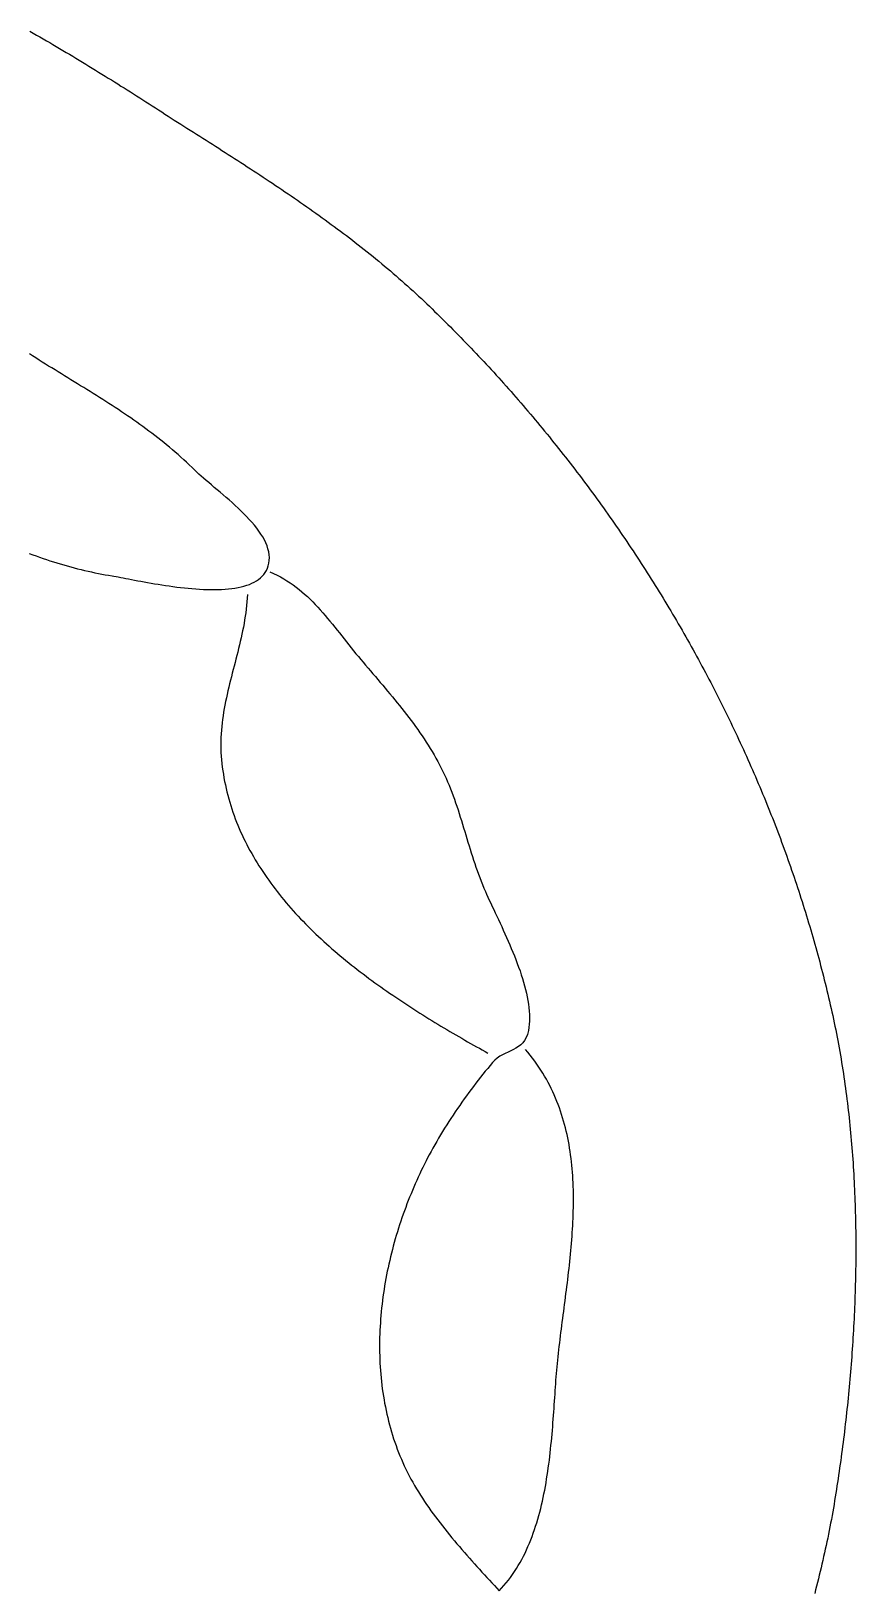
# Model space of a CAD drawing. Header units: millimetres. Extents: x 77 to 1225, y 196 to 1306.
# Drawn here: x 1005.7 to 1225, y 856.9 to 1272.2 of the extents above; entities that cross this region are included whole.
import ezdxf

# ---------------------------------------------------------------- set-up
doc = ezdxf.new("R2010")
doc.units = ezdxf.units.MM
doc.layers.add('0_0_0', color=3, linetype='Continuous')

msp = doc.modelspace()

# ---------------------------------------------------------------- linework, layer by layer
at = {"layer": '0_0_0'}
for points in [[(1005.27, 1272.16), (1006.16, 1271.66), (1007.04, 1271.16), (1007.93, 1270.66), (1008.81, 1270.15), (1009.69, 1269.64), (1010.58, 1269.13), (1011.45, 1268.62), (1012.33, 1268.1), (1013.21, 1267.59), (1014.08, 1267.07), (1014.96, 1266.55), (1015.83, 1266.03), (1016.7, 1265.51), (1017.57, 1264.99), (1018.43, 1264.47), (1019.3, 1263.94), (1020.16, 1263.42), (1021.02, 1262.89), (1021.88, 1262.37), (1022.74, 1261.84), (1023.59, 1261.31), (1024.45, 1260.78), (1025.3, 1260.25), (1026.15, 1259.72), (1027, 1259.2), (1027.84, 1258.67), (1028.68, 1258.14), (1029.53, 1257.6), (1030.36, 1257.07), (1031.2, 1256.54), (1032.04, 1256.01), (1032.87, 1255.48), (1033.7, 1254.96), (1034.53, 1254.43), (1035.35, 1253.9), (1036.18, 1253.37), (1037.01, 1252.83), (1037.85, 1252.3), (1038.69, 1251.76), (1039.53, 1251.22), (1040.37, 1250.69), (1041.21, 1250.15), (1042.05, 1249.62), (1042.89, 1249.08), (1043.73, 1248.55), (1044.57, 1248.01), (1045.42, 1247.48), (1046.26, 1246.94), (1047.1, 1246.41), (1047.95, 1245.87), (1048.79, 1245.33), (1049.63, 1244.8), (1050.48, 1244.26), (1051.32, 1243.72), (1052.17, 1243.19), (1053.01, 1242.65), (1053.86, 1242.11), (1054.7, 1241.57), (1055.55, 1241.03), (1056.39, 1240.49), (1057.23, 1239.95), (1058.08, 1239.41), (1058.92, 1238.87), (1059.76, 1238.32), (1060.61, 1237.78), (1061.45, 1237.23), (1062.29, 1236.69), (1063.13, 1236.14), (1063.97, 1235.59), (1064.81, 1235.04), (1065.65, 1234.49), (1066.49, 1233.94), (1067.33, 1233.39), (1068.17, 1232.83), (1069, 1232.28), (1069.84, 1231.72), (1070.67, 1231.16), (1071.51, 1230.6), (1072.34, 1230.04), (1073.17, 1229.48), (1074, 1228.91), (1074.83, 1228.35), (1075.66, 1227.78), (1076.48, 1227.21), (1077.31, 1226.64), (1078.13, 1226.06), (1078.95, 1225.49), (1079.78, 1224.91), (1080.59, 1224.33), (1081.41, 1223.75), (1082.23, 1223.16), (1083.04, 1222.58), (1083.86, 1221.99), (1084.67, 1221.4), (1085.48, 1220.81), (1086.29, 1220.21), (1087.09, 1219.62), (1087.9, 1219.02), (1088.7, 1218.41), (1089.5, 1217.81), (1090.3, 1217.2), (1091.09, 1216.59), (1091.88, 1215.98), (1092.68, 1215.37), (1093.47, 1214.75), (1094.25, 1214.13), (1095.04, 1213.5), (1095.82, 1212.88), (1096.6, 1212.25), (1097.38, 1211.62), (1098.15, 1210.98), (1098.93, 1210.34), (1099.69, 1209.7), (1100.46, 1209.06), (1101.23, 1208.41), (1101.99, 1207.76), (1102.75, 1207.1), (1103.5, 1206.44), (1104.26, 1205.78), (1105.01, 1205.12), (1105.76, 1204.45), (1106.5, 1203.78), (1107.24, 1203.1), (1107.98, 1202.43), (1108.71, 1201.74), (1109.45, 1201.06), (1110.18, 1200.37), (1110.88, 1199.69), (1111.59, 1199.02), (1112.29, 1198.34), (1112.99, 1197.66), (1113.7, 1196.97), (1114.39, 1196.29), (1115.09, 1195.6), (1115.79, 1194.91), (1116.48, 1194.22), (1117.18, 1193.53), (1117.87, 1192.84), (1118.56, 1192.14), (1119.24, 1191.44), (1119.93, 1190.74), (1120.62, 1190.04), (1121.3, 1189.33), (1121.98, 1188.63), (1122.66, 1187.92), (1123.34, 1187.21), (1124.01, 1186.5), (1124.69, 1185.78), (1125.36, 1185.07), (1126.03, 1184.35), (1126.7, 1183.63), (1127.37, 1182.91), (1128.04, 1182.18), (1128.7, 1181.46), (1129.36, 1180.73), (1130.03, 1180), (1130.69, 1179.27), (1131.34, 1178.54), (1132, 1177.8), (1132.65, 1177.07), (1133.31, 1176.33), (1133.96, 1175.59), (1134.6, 1174.85), (1135.25, 1174.1), (1135.9, 1173.36), (1136.54, 1172.61), (1137.18, 1171.86), (1137.82, 1171.11), (1138.46, 1170.36), (1139.1, 1169.6), (1139.73, 1168.85), (1140.36, 1168.09), (1141, 1167.33), (1141.62, 1166.57), (1142.25, 1165.81), (1142.88, 1165.04), (1143.5, 1164.28), (1144.12, 1163.51), (1144.74, 1162.74), (1145.36, 1161.97), (1145.98, 1161.19), (1146.59, 1160.42), (1147.2, 1159.64), (1147.81, 1158.86), (1148.42, 1158.08), (1149.03, 1157.3), (1149.63, 1156.52), (1150.24, 1155.74), (1150.84, 1154.95), (1151.44, 1154.16), (1152.03, 1153.37), (1152.63, 1152.58), (1153.22, 1151.79), (1153.81, 1151), (1154.4, 1150.2), (1154.99, 1149.4), (1155.57, 1148.6), (1156.16, 1147.8), (1156.74, 1147), (1157.32, 1146.2), (1157.9, 1145.39), (1158.47, 1144.59), (1159.04, 1143.78), (1159.62, 1142.97), (1160.19, 1142.16), (1160.75, 1141.34), (1161.32, 1140.53), (1161.88, 1139.71), (1162.44, 1138.9), (1163, 1138.08), (1163.56, 1137.26), (1164.11, 1136.44), (1164.67, 1135.62), (1165.22, 1134.79), (1165.77, 1133.97), (1166.32, 1133.14), (1166.86, 1132.31), (1167.4, 1131.48), (1167.94, 1130.65), (1168.48, 1129.82), (1169.02, 1128.98), (1169.55, 1128.15), (1170.09, 1127.31), (1170.62, 1126.47), (1171.14, 1125.63), (1171.67, 1124.79), (1172.19, 1123.95), (1172.71, 1123.1), (1173.23, 1122.26), (1173.75, 1121.41), (1174.27, 1120.56), (1174.78, 1119.72), (1175.29, 1118.87), (1175.8, 1118.01), (1176.31, 1117.16), (1176.81, 1116.31), (1177.31, 1115.45), (1177.81, 1114.59), (1178.31, 1113.74), (1178.8, 1112.88), (1179.3, 1112.02), (1179.79, 1111.16), (1180.28, 1110.29), (1180.76, 1109.43), (1181.25, 1108.56), (1181.73, 1107.7), (1182.21, 1106.83), (1182.69, 1105.96), (1183.16, 1105.09), (1183.64, 1104.22), (1184.11, 1103.35), (1184.58, 1102.47), (1185.04, 1101.6), (1185.51, 1100.72), (1185.97, 1099.84), (1186.43, 1098.96), (1186.88, 1098.09), (1187.34, 1097.2), (1187.79, 1096.32), (1188.24, 1095.44), (1188.69, 1094.56), (1189.13, 1093.67), (1189.58, 1092.79), (1190.02, 1091.9), (1190.45, 1091.01), (1190.89, 1090.12), (1191.32, 1089.23), (1191.75, 1088.34), (1192.18, 1087.45), (1192.61, 1086.55), (1193.03, 1085.66), (1193.46, 1084.76), (1193.87, 1083.87), (1194.29, 1082.97), (1194.71, 1082.07), (1195.12, 1081.17), (1195.53, 1080.27), (1195.93, 1079.37), (1196.34, 1078.46), (1196.74, 1077.56), (1197.14, 1076.66), (1197.54, 1075.75), (1197.93, 1074.84), (1198.32, 1073.94), (1198.71, 1073.03), (1199.1, 1072.12), (1199.49, 1071.21), (1199.87, 1070.3), (1200.25, 1069.39), (1200.63, 1068.47), (1201, 1067.56), (1201.37, 1066.64), (1201.74, 1065.73), (1202.11, 1064.81), (1202.47, 1063.89), (1202.84, 1062.98), (1203.2, 1062.06), (1203.55, 1061.14), (1203.91, 1060.22), (1204.26, 1059.3), (1204.61, 1058.37), (1204.96, 1057.45), (1205.3, 1056.53), (1205.64, 1055.6), (1205.98, 1054.68), (1206.32, 1053.75), (1206.65, 1052.82), (1206.98, 1051.89), (1207.31, 1050.97), (1207.64, 1050.04), (1207.96, 1049.11), (1208.28, 1048.17), (1208.6, 1047.24), (1208.91, 1046.31), (1209.23, 1045.38), (1209.54, 1044.44), (1209.85, 1043.51), (1210.15, 1042.57), (1210.45, 1041.64), (1210.75, 1040.7), (1211.05, 1039.76), (1211.34, 1038.83), (1211.63, 1037.89), (1211.92, 1036.95), (1212.21, 1036.01), (1212.49, 1035.07), (1212.77, 1034.13), (1213.05, 1033.18), (1213.33, 1032.24), (1213.6, 1031.3), (1213.87, 1030.35), (1214.13, 1029.41), (1214.4, 1028.47), (1214.66, 1027.52), (1214.92, 1026.57), (1215.17, 1025.63), (1215.43, 1024.68), (1215.68, 1023.73), (1215.93, 1022.78), (1216.17, 1021.83), (1216.41, 1020.89), (1216.65, 1019.94), (1216.89, 1018.98), (1217.12, 1018.03), (1217.35, 1017.08), (1217.58, 1016.13), (1217.8, 1015.18), (1218.03, 1014.22), (1218.25, 1013.27), (1218.46, 1012.32), (1218.68, 1011.36), (1218.89, 1010.41), (1219.09, 1009.46), (1219.29, 1008.51), (1219.49, 1007.56), (1219.69, 1006.6), (1219.88, 1005.65), (1220.06, 1004.69), (1220.25, 1003.73), (1220.42, 1002.77), (1220.6, 1001.8), (1220.77, 1000.84), (1220.94, 999.87), (1221.1, 998.9), (1221.27, 997.93), (1221.42, 996.96), (1221.58, 995.99), (1221.73, 995.01), (1221.87, 994.03), (1222.02, 993.05), (1222.15, 992.08), (1222.29, 991.09), (1222.42, 990.11), (1222.55, 989.13), (1222.68, 988.14), (1222.8, 987.15), (1222.92, 986.17), (1223.03, 985.18), (1223.14, 984.19), (1223.25, 983.19), (1223.36, 982.2), (1223.46, 981.21), (1223.56, 980.21), (1223.65, 979.22), (1223.74, 978.22), (1223.83, 977.22), (1223.92, 976.22), (1224, 975.22), (1224.08, 974.22), (1224.15, 973.22), (1224.22, 972.21), (1224.29, 971.21), (1224.36, 970.21), (1224.42, 969.2), (1224.48, 968.19), (1224.54, 967.19), (1224.59, 966.18), (1224.64, 965.17), (1224.68, 964.16), (1224.73, 963.16), (1224.77, 962.15), (1224.81, 961.14), (1224.84, 960.12), (1224.87, 959.11), (1224.9, 958.1), (1224.93, 957.09), (1224.95, 956.08), (1224.97, 955.07), (1224.99, 954.05), (1225, 953.04), (1225.01, 952.03), (1225.02, 951.01), (1225.03, 950), (1225.03, 948.99), (1225.03, 947.97), (1225.02, 946.96), (1225.02, 945.94), (1225.01, 944.93), (1225, 943.92), (1224.98, 942.9), (1224.97, 941.89), (1224.95, 940.88), (1224.93, 939.86), (1224.9, 938.85), (1224.87, 937.84), (1224.84, 936.82), (1224.81, 935.81), (1224.77, 934.8), (1224.74, 933.79), (1224.7, 932.78), (1224.65, 931.76), (1224.61, 930.75), (1224.56, 929.74), (1224.51, 928.73), (1224.45, 927.73), (1224.4, 926.72), (1224.34, 925.71), (1224.28, 924.7), (1224.22, 923.7), (1224.15, 922.69), (1224.08, 921.69), (1224.01, 920.68), (1223.94, 919.68), (1223.86, 918.68), (1223.79, 917.67), (1223.71, 916.67), (1223.63, 915.67), (1223.54, 914.67), (1223.45, 913.68), (1223.37, 912.68), (1223.27, 911.68), (1223.18, 910.69), (1223.09, 909.7), (1222.99, 908.7), (1222.89, 907.71), (1222.79, 906.72), (1222.68, 905.73), (1222.58, 904.75), (1222.47, 903.76), (1222.36, 902.77), (1222.24, 901.79), (1222.13, 900.81), (1222.01, 899.83), (1221.9, 898.85), (1221.77, 897.87), (1221.65, 896.9), (1221.53, 895.92), (1221.4, 894.95), (1221.27, 893.98), (1221.14, 893.01), (1221.01, 892.04), (1220.88, 891.07), (1220.74, 890.11), (1220.6, 889.14), (1220.46, 888.18), (1220.32, 887.22), (1220.18, 886.27), (1220.03, 885.31), (1219.88, 884.36), (1219.74, 883.41), (1219.58, 882.41), (1219.41, 881.41), (1219.24, 880.41), (1219.07, 879.41), (1218.9, 878.42), (1218.71, 877.42), (1218.53, 876.43), (1218.34, 875.43), (1218.15, 874.44), (1217.95, 873.45), (1217.75, 872.46), (1217.55, 871.46), (1217.34, 870.47), (1217.13, 869.48), (1216.92, 868.5), (1216.7, 867.51), (1216.48, 866.52), (1216.25, 865.53), (1216.03, 864.55), (1215.8, 863.56), (1215.56, 862.58), (1215.33, 861.59), (1215.09, 860.61), (1214.85, 859.63), (1214.6, 858.65), (1214.35, 857.66), (1214.11, 856.68)], [(1005.15, 1133.31), (1006.06, 1132.96), (1006.98, 1132.63), (1007.89, 1132.3), (1008.81, 1131.98), (1009.72, 1131.67), (1010.64, 1131.37), (1011.56, 1131.08), (1012.48, 1130.79), (1013.4, 1130.51), (1014.32, 1130.24), (1015.24, 1129.98), (1016.17, 1129.73), (1017.09, 1129.48), (1018.01, 1129.24), (1018.93, 1129.01), (1019.85, 1128.79), (1020.77, 1128.58), (1021.69, 1128.38), (1022.61, 1128.18), (1023.52, 1127.99), (1024.44, 1127.81), (1025.35, 1127.64), (1026.26, 1127.48), (1027.18, 1127.33), (1027.68, 1127.24), (1028.24, 1127.14), (1028.83, 1127.03), (1029.46, 1126.92), (1030.13, 1126.79), (1030.84, 1126.65), (1031.58, 1126.51), (1032.35, 1126.36), (1033.15, 1126.21), (1033.98, 1126.05), (1034.83, 1125.9), (1035.71, 1125.73), (1036.61, 1125.57), (1037.53, 1125.41), (1038.47, 1125.25), (1039.42, 1125.09), (1040.39, 1124.94), (1041.37, 1124.79), (1042.36, 1124.64), (1043.37, 1124.51), (1044.37, 1124.37), (1045.39, 1124.25), (1046.4, 1124.14), (1047.42, 1124.03), (1048.43, 1123.94), (1049.45, 1123.86), (1050.45, 1123.79), (1051.46, 1123.74), (1052.45, 1123.71), (1053.43, 1123.68), (1054.4, 1123.68), (1055.36, 1123.7), (1056.3, 1123.73), (1057.22, 1123.79), (1058.12, 1123.86), (1059, 1123.96), (1059.85, 1124.08), (1060.68, 1124.23), (1061.48, 1124.4), (1062.26, 1124.6), (1063, 1124.82), (1063.7, 1125.07), (1064.38, 1125.36), (1065.01, 1125.67), (1065.61, 1126.02), (1066.16, 1126.39), (1066.67, 1126.8), (1067.14, 1127.25), (1067.56, 1127.73), (1067.93, 1128.24), (1068.25, 1128.8), (1068.52, 1129.39), (1068.73, 1130.02), (1068.88, 1130.69), (1068.98, 1131.41), (1069.01, 1132.18), (1068.97, 1132.96), (1068.84, 1133.74), (1068.65, 1134.53), (1068.39, 1135.31), (1068.07, 1136.1), (1067.69, 1136.89), (1067.25, 1137.68), (1066.76, 1138.46), (1066.23, 1139.25), (1065.65, 1140.03), (1065.03, 1140.8), (1064.37, 1141.58), (1063.68, 1142.35), (1062.97, 1143.11), (1062.23, 1143.86), (1061.47, 1144.61), (1060.69, 1145.35), (1059.9, 1146.08), (1059.1, 1146.8), (1058.3, 1147.51), (1057.5, 1148.21), (1056.7, 1148.9), (1055.9, 1149.57), (1055.12, 1150.23), (1054.35, 1150.87), (1053.6, 1151.5), (1052.87, 1152.12), (1052.16, 1152.71), (1051.49, 1153.29), (1050.85, 1153.85), (1050.25, 1154.39), (1049.69, 1154.91), (1049.18, 1155.41), (1048.45, 1156.12), (1047.71, 1156.83), (1046.97, 1157.53), (1046.23, 1158.22), (1045.48, 1158.9), (1044.73, 1159.57), (1043.97, 1160.23), (1043.21, 1160.89), (1042.44, 1161.53), (1041.67, 1162.17), (1040.9, 1162.8), (1040.12, 1163.42), (1039.33, 1164.04), (1038.55, 1164.65), (1037.76, 1165.25), (1036.96, 1165.85), (1036.16, 1166.44), (1035.36, 1167.03), (1034.56, 1167.61), (1033.75, 1168.18), (1032.94, 1168.75), (1032.12, 1169.32), (1031.31, 1169.88), (1030.49, 1170.43), (1029.67, 1170.98), (1028.84, 1171.53), (1028.01, 1172.08), (1027.18, 1172.62), (1026.35, 1173.15), (1025.52, 1173.69), (1024.68, 1174.22), (1023.84, 1174.75), (1023.01, 1175.28), (1022.16, 1175.81), (1021.32, 1176.33), (1020.48, 1176.86), (1019.63, 1177.38), (1018.79, 1177.9), (1017.94, 1178.42), (1017.09, 1178.95), (1016.24, 1179.47), (1015.39, 1179.99), (1014.54, 1180.51), (1013.69, 1181.03), (1012.84, 1181.56), (1011.99, 1182.08), (1011.13, 1182.61), (1010.28, 1183.13), (1009.43, 1183.66), (1008.58, 1184.19), (1007.73, 1184.73), (1006.88, 1185.27), (1006.03, 1185.81), (1005.18, 1186.35)], [(1069.18, 1128.41), (1070.13, 1127.99), (1071.06, 1127.54), (1071.96, 1127.06), (1072.84, 1126.57), (1073.69, 1126.04), (1074.53, 1125.5), (1075.34, 1124.93), (1076.13, 1124.34), (1076.91, 1123.73), (1077.66, 1123.1), (1078.4, 1122.46), (1079.13, 1121.8), (1079.84, 1121.12), (1080.54, 1120.43), (1081.22, 1119.72), (1081.89, 1119), (1082.56, 1118.27), (1083.21, 1117.53), (1083.86, 1116.78), (1084.5, 1116.02), (1085.14, 1115.25), (1085.77, 1114.48), (1086.4, 1113.7), (1087.02, 1112.92), (1087.64, 1112.14), (1088.27, 1111.35), (1088.89, 1110.56), (1089.52, 1109.77), (1090.15, 1108.98), (1090.78, 1108.19), (1091.42, 1107.41), (1092.06, 1106.64), (1092.69, 1105.87), (1093.34, 1105.11), (1093.98, 1104.34), (1094.62, 1103.58), (1095.27, 1102.82), (1095.92, 1102.05), (1096.57, 1101.29), (1097.22, 1100.53), (1097.87, 1099.76), (1098.52, 1099), (1099.17, 1098.23), (1099.82, 1097.47), (1100.46, 1096.7), (1101.11, 1095.93), (1101.75, 1095.15), (1102.38, 1094.38), (1103.02, 1093.6), (1103.65, 1092.82), (1104.28, 1092.04), (1104.9, 1091.25), (1105.51, 1090.46), (1106.12, 1089.67), (1106.73, 1088.87), (1107.33, 1088.06), (1107.92, 1087.26), (1108.5, 1086.44), (1109.07, 1085.63), (1109.64, 1084.8), (1110.2, 1083.97), (1110.75, 1083.14), (1111.29, 1082.3), (1111.81, 1081.45), (1112.33, 1080.6), (1112.84, 1079.73), (1113.33, 1078.87), (1113.82, 1077.99), (1114.29, 1077.11), (1114.75, 1076.22), (1115.19, 1075.32), (1115.62, 1074.41), (1116.03, 1073.5), (1116.43, 1072.58), (1116.82, 1071.66), (1117.19, 1070.74), (1117.55, 1069.81), (1117.9, 1068.87), (1118.24, 1067.93), (1118.57, 1066.99), (1118.89, 1066.05), (1119.21, 1065.1), (1119.52, 1064.15), (1119.82, 1063.2), (1120.12, 1062.25), (1120.41, 1061.3), (1120.7, 1060.34), (1120.99, 1059.39), (1121.28, 1058.43), (1121.57, 1057.48), (1121.86, 1056.53), (1122.15, 1055.57), (1122.44, 1054.62), (1122.74, 1053.67), (1123.04, 1052.72), (1123.34, 1051.77), (1123.65, 1050.83), (1123.97, 1049.89), (1124.3, 1048.95), (1124.64, 1048.01), (1124.98, 1047.08), (1125.34, 1046.16), (1125.71, 1045.24), (1126.09, 1044.32), (1126.48, 1043.41), (1126.82, 1042.66), (1127.17, 1041.89), (1127.53, 1041.09), (1127.91, 1040.28), (1128.3, 1039.44), (1128.7, 1038.59), (1129.12, 1037.72), (1129.53, 1036.83), (1129.96, 1035.92), (1130.39, 1035), (1130.82, 1034.07), (1131.25, 1033.13), (1131.69, 1032.17), (1132.12, 1031.2), (1132.55, 1030.23), (1132.97, 1029.25), (1133.39, 1028.26), (1133.8, 1027.27), (1134.21, 1026.27), (1134.6, 1025.27), (1134.98, 1024.27), (1135.34, 1023.27), (1135.7, 1022.26), (1136.03, 1021.26), (1136.35, 1020.27), (1136.65, 1019.27), (1136.93, 1018.28), (1137.18, 1017.3), (1137.41, 1016.33), (1137.62, 1015.36), (1137.8, 1014.4), (1137.95, 1013.46), (1138.07, 1012.52), (1138.16, 1011.6), (1138.21, 1010.7), (1138.23, 1009.81), (1138.22, 1008.93), (1138.17, 1008.08), (1138.08, 1007.24), (1137.95, 1006.42), (1137.69, 1005.41), (1137.35, 1004.54), (1136.93, 1003.79), (1136.44, 1003.16), (1135.88, 1002.62), (1135.28, 1002.15), (1134.63, 1001.74), (1133.94, 1001.37), (1133.24, 1001.03), (1132.51, 1000.7), (1131.79, 1000.35), (1131.06, 999.98), (1130.35, 999.57), (1129.66, 999.09), (1129, 998.54), (1128.38, 997.89), (1127.74, 997.13), (1127.11, 996.37), (1126.47, 995.59), (1125.83, 994.8), (1125.2, 994), (1124.57, 993.2), (1123.94, 992.39), (1123.31, 991.57), (1122.69, 990.75), (1122.07, 989.91), (1121.46, 989.08), (1120.85, 988.23), (1120.24, 987.38), (1119.65, 986.53), (1119.05, 985.67), (1118.47, 984.81), (1117.89, 983.94), (1117.31, 983.07), (1116.75, 982.2), (1116.19, 981.33), (1115.64, 980.45), (1115.1, 979.57), (1114.57, 978.69), (1114.04, 977.81), (1113.53, 976.93), (1113.02, 976.05), (1112.53, 975.17), (1112.05, 974.29), (1111.57, 973.41), (1111.13, 972.57), (1110.7, 971.73), (1110.27, 970.88), (1109.85, 970.03), (1109.43, 969.17), (1109.02, 968.3), (1108.62, 967.43), (1108.22, 966.56), (1107.83, 965.68), (1107.45, 964.79), (1107.07, 963.9), (1106.7, 963.01), (1106.33, 962.11), (1105.97, 961.21), (1105.62, 960.3), (1105.28, 959.39), (1104.94, 958.47), (1104.61, 957.55), (1104.29, 956.63), (1103.98, 955.7), (1103.67, 954.77), (1103.37, 953.83), (1103.08, 952.89), (1102.79, 951.95), (1102.52, 951.01), (1102.25, 950.06), (1101.99, 949.11), (1101.74, 948.16), (1101.49, 947.2), (1101.26, 946.25), (1101.03, 945.29), (1100.81, 944.32), (1100.6, 943.36), (1100.4, 942.39), (1100.21, 941.42), (1100.02, 940.45), (1099.85, 939.48), (1099.68, 938.51), (1099.52, 937.53), (1099.38, 936.56), (1099.24, 935.58), (1099.11, 934.6), (1098.99, 933.62), (1098.88, 932.64), (1098.78, 931.66), (1098.69, 930.68), (1098.61, 929.7), (1098.54, 928.72), (1098.48, 927.74), (1098.43, 926.76), (1098.39, 925.77), (1098.36, 924.79), (1098.34, 923.81), (1098.33, 922.83), (1098.33, 921.85), (1098.34, 920.87), (1098.37, 919.89), (1098.4, 918.91), (1098.45, 917.94), (1098.5, 916.96), (1098.57, 915.99), (1098.65, 915.01), (1098.74, 914.04), (1098.84, 913.07), (1098.95, 912.11), (1099.07, 911.14), (1099.21, 910.18), (1099.36, 909.21), (1099.52, 908.25), (1099.69, 907.3), (1099.87, 906.34), (1100.07, 905.39), (1100.28, 904.44), (1100.5, 903.5), (1100.73, 902.55), (1100.97, 901.61), (1101.23, 900.67), (1101.5, 899.74), (1101.78, 898.81), (1102.08, 897.88), (1102.39, 896.96), (1102.71, 896.04), (1103.05, 895.13), (1103.39, 894.22), (1103.76, 893.31), (1104.13, 892.41), (1104.52, 891.52), (1104.92, 890.64), (1105.33, 889.76), (1105.77, 888.89), (1106.22, 888.02), (1106.68, 887.16), (1107.16, 886.29), (1107.65, 885.44), (1108.15, 884.58), (1108.67, 883.74), (1109.2, 882.89), (1109.74, 882.05), (1110.29, 881.22), (1110.85, 880.38), (1111.43, 879.56), (1112.01, 878.73), (1112.6, 877.91), (1113.2, 877.1), (1113.81, 876.29), (1114.42, 875.48), (1115.05, 874.68), (1115.68, 873.88), (1116.31, 873.09), (1116.95, 872.3), (1117.6, 871.51), (1118.25, 870.73), (1118.9, 869.95), (1119.56, 869.18), (1120.22, 868.41), (1120.89, 867.65), (1121.55, 866.89), (1122.22, 866.13), (1122.89, 865.38), (1123.56, 864.64), (1124.23, 863.89), (1124.9, 863.16), (1125.57, 862.42), (1126.23, 861.69), (1126.9, 860.97), (1127.56, 860.25), (1128.22, 859.53), (1128.88, 858.82), (1129.53, 858.11), (1130.18, 857.41), (1130.81, 858.1), (1131.43, 858.8), (1132.03, 859.52), (1132.61, 860.25), (1133.18, 861), (1133.72, 861.76), (1134.24, 862.54), (1134.75, 863.33), (1135.24, 864.13), (1135.71, 864.94), (1136.17, 865.77), (1136.6, 866.61), (1137.03, 867.46), (1137.43, 868.32), (1137.82, 869.19), (1138.2, 870.07), (1138.56, 870.96), (1138.91, 871.86), (1139.24, 872.77), (1139.56, 873.69), (1139.86, 874.61), (1140.16, 875.54), (1140.44, 876.48), (1140.7, 877.43), (1140.96, 878.38), (1141.2, 879.34), (1141.44, 880.31), (1141.66, 881.27), (1141.87, 882.25), (1142.07, 883.23), (1142.27, 884.21), (1142.45, 885.19), (1142.62, 886.18), (1142.79, 887.17), (1142.94, 888.17), (1143.09, 889.16), (1143.23, 890.16), (1143.37, 891.15), (1143.5, 892.15), (1143.62, 893.15), (1143.73, 894.15), (1143.84, 895.14), (1143.94, 896.14), (1144.04, 897.13), (1144.13, 898.13), (1144.22, 899.12), (1144.31, 900.1), (1144.39, 901.09), (1144.46, 902.07), (1144.54, 903.05), (1144.61, 904.02), (1144.68, 904.99), (1144.75, 905.95), (1144.81, 906.9), (1144.88, 907.85), (1144.94, 908.8), (1145.01, 909.74), (1145.07, 910.67), (1145.14, 911.59), (1145.2, 912.5), (1145.27, 913.41), (1145.33, 914.29), (1145.41, 915.18), (1145.48, 916.08), (1145.57, 916.97), (1145.65, 917.87), (1145.75, 918.78), (1145.84, 919.69), (1145.94, 920.6), (1146.04, 921.51), (1146.15, 922.43), (1146.26, 923.34), (1146.37, 924.27), (1146.48, 925.19), (1146.6, 926.12), (1146.71, 927.05), (1146.83, 927.98), (1146.95, 928.91), (1147.08, 929.85), (1147.2, 930.79), (1147.32, 931.73), (1147.44, 932.67), (1147.57, 933.61), (1147.69, 934.56), (1147.81, 935.5), (1147.93, 936.45), (1148.05, 937.4), (1148.17, 938.35), (1148.29, 939.3), (1148.4, 940.25), (1148.52, 941.21), (1148.63, 942.16), (1148.74, 943.11), (1148.84, 944.07), (1148.94, 945.02), (1149.04, 945.98), (1149.14, 946.93), (1149.23, 947.89), (1149.31, 948.84), (1149.39, 949.8), (1149.47, 950.76), (1149.54, 951.71), (1149.61, 952.67), (1149.67, 953.62), (1149.73, 954.57), (1149.77, 955.53), (1149.82, 956.48), (1149.85, 957.43), (1149.88, 958.38), (1149.9, 959.33), (1149.91, 960.27), (1149.92, 961.22), (1149.92, 962.16), (1149.91, 963.11), (1149.89, 964.05), (1149.86, 964.99), (1149.82, 965.92), (1149.78, 966.86), (1149.72, 967.79), (1149.66, 968.72), (1149.58, 969.65), (1149.49, 970.58), (1149.4, 971.5), (1149.29, 972.42), (1149.17, 973.34), (1149.04, 974.26), (1148.9, 975.17), (1148.74, 976.08), (1148.57, 976.98), (1148.4, 977.89), (1148.2, 978.79), (1148, 979.68), (1147.78, 980.58), (1147.55, 981.46), (1147.3, 982.35), (1147.04, 983.23), (1146.76, 984.11), (1146.47, 984.98), (1146.17, 985.85), (1145.85, 986.71), (1145.51, 987.57), (1145.16, 988.43), (1144.79, 989.28), (1144.41, 990.12), (1144.01, 990.97), (1143.59, 991.8), (1143.16, 992.63), (1142.71, 993.46), (1142.24, 994.28), (1141.75, 995.09), (1141.24, 995.9), (1140.72, 996.71), (1140.18, 997.51), (1139.62, 998.3), (1139.04, 999.08), (1138.44, 999.87), (1137.82, 1000.64), (1137.18, 1001.41)], [(1063.18, 1122.41), (1063.12, 1121.42), (1063.05, 1120.45), (1062.96, 1119.47), (1062.86, 1118.5), (1062.73, 1117.53), (1062.6, 1116.57), (1062.44, 1115.61), (1062.28, 1114.65), (1062.1, 1113.7), (1061.91, 1112.75), (1061.71, 1111.8), (1061.51, 1110.85), (1061.29, 1109.91), (1061.07, 1108.96), (1060.84, 1108.02), (1060.61, 1107.08), (1060.37, 1106.14), (1060.13, 1105.2), (1059.89, 1104.26), (1059.65, 1103.33), (1059.4, 1102.39), (1059.16, 1101.45), (1058.92, 1100.51), (1058.68, 1099.58), (1058.45, 1098.64), (1058.22, 1097.7), (1058, 1096.76), (1057.78, 1095.82), (1057.58, 1094.87), (1057.38, 1093.93), (1057.19, 1092.98), (1057.02, 1092.03), (1056.85, 1091.08), (1056.7, 1090.13), (1056.56, 1089.17), (1056.44, 1088.21), (1056.34, 1087.25), (1056.25, 1086.28), (1056.18, 1085.31), (1056.13, 1084.34), (1056.1, 1083.36), (1056.09, 1082.38), (1056.1, 1081.4), (1056.13, 1080.4), (1056.19, 1079.41), (1056.28, 1078.41), (1056.38, 1077.44), (1056.5, 1076.48), (1056.63, 1075.52), (1056.78, 1074.57), (1056.94, 1073.62), (1057.12, 1072.68), (1057.31, 1071.75), (1057.51, 1070.82), (1057.73, 1069.9), (1057.97, 1068.99), (1058.21, 1068.08), (1058.47, 1067.17), (1058.74, 1066.27), (1059.03, 1065.38), (1059.33, 1064.49), (1059.64, 1063.61), (1059.96, 1062.74), (1060.3, 1061.87), (1060.65, 1061), (1061.01, 1060.14), (1061.38, 1059.29), (1061.77, 1058.44), (1062.16, 1057.6), (1062.57, 1056.76), (1062.99, 1055.93), (1063.42, 1055.11), (1063.86, 1054.28), (1064.31, 1053.47), (1064.78, 1052.66), (1065.25, 1051.86), (1065.73, 1051.06), (1066.23, 1050.26), (1066.73, 1049.47), (1067.24, 1048.69), (1067.77, 1047.91), (1068.3, 1047.14), (1068.84, 1046.37), (1069.39, 1045.61), (1069.95, 1044.86), (1070.52, 1044.1), (1071.1, 1043.36), (1071.68, 1042.62), (1072.28, 1041.88), (1072.88, 1041.15), (1073.49, 1040.42), (1074.11, 1039.7), (1074.74, 1038.98), (1075.37, 1038.27), (1076.01, 1037.57), (1076.66, 1036.86), (1077.31, 1036.17), (1077.98, 1035.48), (1078.65, 1034.79), (1079.32, 1034.11), (1080, 1033.43), (1080.69, 1032.76), (1081.38, 1032.09), (1082.08, 1031.43), (1082.79, 1030.77), (1083.5, 1030.12), (1084.22, 1029.47), (1084.94, 1028.83), (1085.67, 1028.19), (1086.4, 1027.55), (1087.14, 1026.92), (1087.88, 1026.3), (1088.62, 1025.68), (1089.37, 1025.06), (1090.13, 1024.45), (1090.89, 1023.84), (1091.65, 1023.24), (1092.41, 1022.64), (1093.18, 1022.05), (1093.95, 1021.46), (1094.73, 1020.87), (1095.51, 1020.29), (1096.29, 1019.71), (1097.07, 1019.14), (1097.86, 1018.58), (1098.65, 1018.01), (1099.44, 1017.45), (1100.23, 1016.9), (1101.02, 1016.35), (1101.82, 1015.8), (1102.62, 1015.26), (1103.42, 1014.72), (1104.22, 1014.19), (1105.02, 1013.66), (1105.82, 1013.13), (1106.62, 1012.61), (1107.42, 1012.09), (1108.23, 1011.58), (1109.03, 1011.07), (1109.83, 1010.56), (1110.64, 1010.06), (1111.44, 1009.56), (1112.24, 1009.07), (1113.04, 1008.58), (1113.84, 1008.1), (1114.64, 1007.61), (1115.44, 1007.14), (1116.24, 1006.66), (1117.04, 1006.19), (1117.83, 1005.72), (1118.62, 1005.26), (1119.41, 1004.8), (1120.2, 1004.35), (1120.99, 1003.89), (1121.77, 1003.44), (1122.55, 1003), (1123.33, 1002.56), (1124.11, 1002.12), (1124.88, 1001.69), (1125.65, 1001.26), (1126.41, 1000.83), (1127.18, 1000.41)]]:
    msp.add_lwpolyline(points, dxfattribs=at)

doc.saveas('drawing.dxf')
